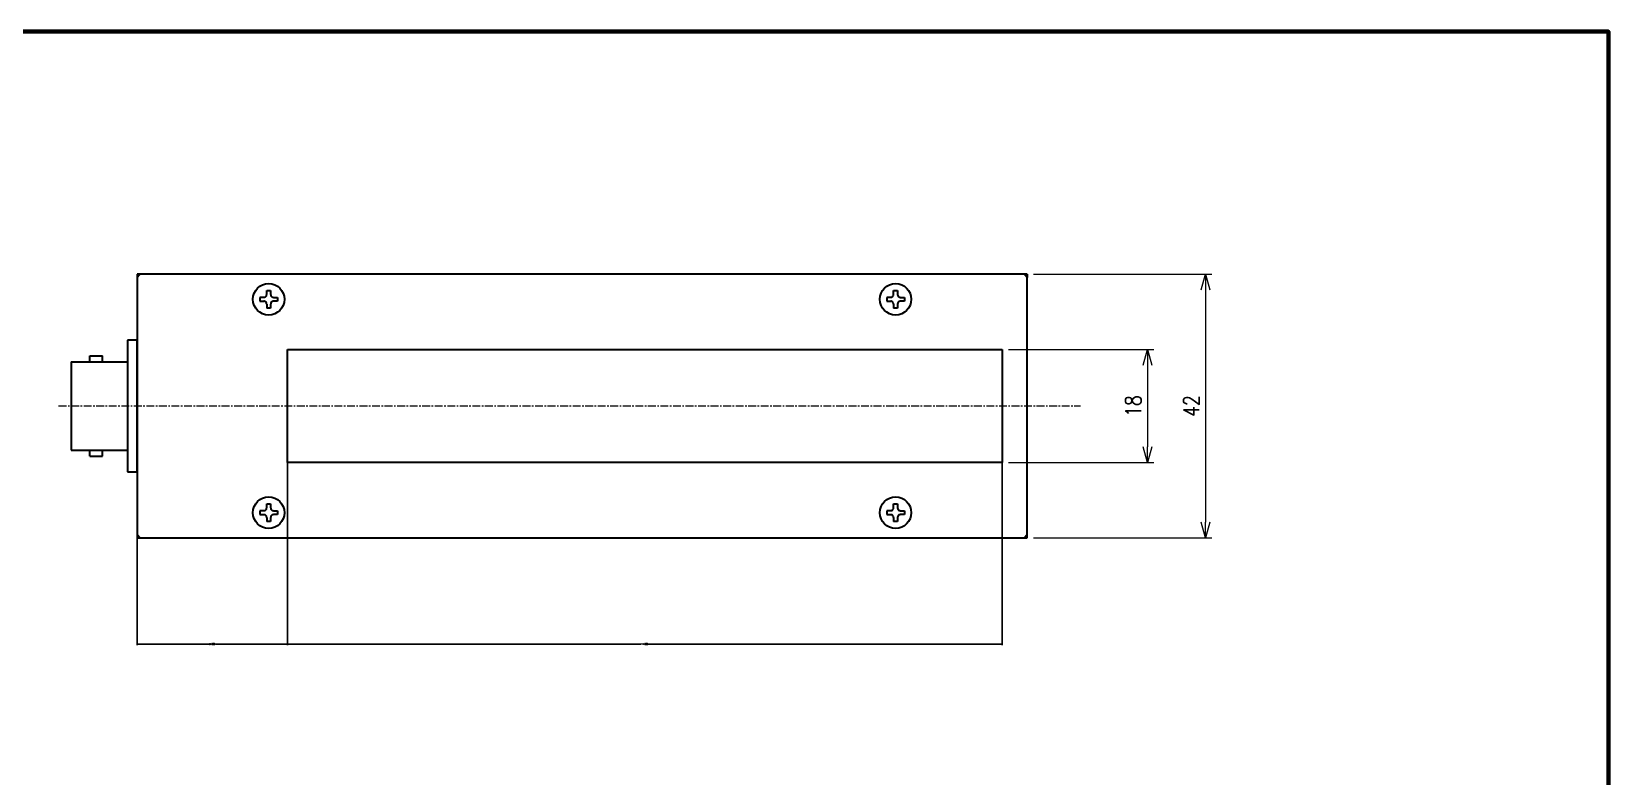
# Model space of a CAD drawing. Header units: millimetres. Extents: x 4 to 387, y 0 to 281.
# Drawn here: x 135.5 to 387, y 162.3 to 281 of the extents above; entities that cross this region are included whole.
import ezdxf

# ---------------------------------------------------------------- set-up
doc = ezdxf.new("R2010")
doc.units = ezdxf.units.MM
doc.linetypes.add('C6CONTINUOUS', pattern=[0])
doc.linetypes.add('CENTER', pattern=[2, 1.25, -0.25, 0.25, -0.25])
doc.layers.get('0').update_dxf_attribs({"lineweight": 30})
doc.layers.get('Defpoints').update_dxf_attribs({"lineweight": 9})
doc.layers.add('2KD_寸法１', color=7, linetype='Continuous', lineweight=15)
doc.layers.add('AUX', color=7, linetype='Continuous', lineweight=40)
doc.styles.get("Standard").update_dxf_attribs({"font": 'simplex.shx', "width": 0.8, "bigfont": 'extfont.shx'})
doc.dimstyles.new('KD-STD', dxfattribs={"dimscale": 0, "dimtxt": 2.5, "dimasz": 2.5, "dimexe": 1, "dimexo": 1, "dimgap": 1, "dimtad": 1, "dimdsep": 46, "dimtxsty": 'Standard', "dimblk": 'OPEN30', "dimcen": 0, "dimadec": 0, "dimazin": 0, "dimtfac": 1, "dimtmove": 0, "dimatfit": 3, "dimldrblk": 'OPEN30', "dimfxl": 1, "dimtfill": 1, "dimtolj": 1, "dimtzin": 0, "dimlwd": 15, "dimlwe": 15, "dimarcsym": 0})
doc.dimstyles.get("Standard").update_dxf_attribs({"dimtxt": 0.18, "dimasz": 0.18, "dimexe": 0.18, "dimexo": 0.0625, "dimgap": 0.09, "dimtad": 0, "dimtih": 1, "dimtoh": 1, "dimdec": 4, "dimzin": 0, "dimdsep": 46, "dimtxsty": 'Standard', "dimcen": 0.09, "dimadec": 0, "dimazin": 0, "dimtfac": 1, "dimtdec": 4, "dimtofl": 0, "dimtmove": 0, "dimatfit": 3, "dimfxl": 1, "dimtolj": 1, "dimtzin": 0, "dimarcsym": 0})

# ---------------------------------------------------------------- blocks, each defined once
blk = doc.blocks.new('_Open30')
at = {"lineweight": -2}
for p, q in [((-1, 0.27), (0, 0)), ((0, 0), (-1, -0.27)), ((0, 0), (-1, 0))]:
    blk.add_line(p, q, dxfattribs=at)
blk = doc.blocks.new('*D40')
at = {"layer": '2KD_寸法１', "color": 0, "lineweight": 15}
for p, q in [((291.29, 230.33), (314.47, 230.33)), ((313.47, 227.83), (313.47, 214.83)), ((291.29, 212.33), (314.47, 212.33))]:
    blk.add_line(p, q, dxfattribs=at)
at = {"layer": 'Defpoints', "color": 0}
for p in [(290.29, 230.33), (290.29, 212.33), (313.47, 212.33)]:
    blk.add_point(p, dxfattribs=at)
at = {"layer": '2KD_寸法１', "color": 0, "lineweight": 15, "xscale": 2.5, "yscale": 2.5, "zscale": 2.5}
for p, rotation in [((313.47, 230.33), 90), ((313.47, 212.33), 270)]:
    blk.add_blockref('_Open30', p, dxfattribs=dict(at, rotation=rotation))
at = {"layer": '2KD_寸法１', "color": 0, "insert": (311.22, 221.33), "char_height": 2.5, "attachment_point": 5, "rotation": 90, "bg_fill": 3, "box_fill_scale": 1.1, "bg_fill_color": 9, "bg_fill_true_color": 13158600, "bg_fill_transparency": 4390922}
blk.add_mtext('\\A1;18', dxfattribs=at)
blk = doc.blocks.new('*D41')
at = {"layer": '2KD_寸法１', "color": 0, "lineweight": 15}
for p, q in [((295.29, 242.33), (323.72, 242.33)), ((322.72, 239.83), (322.72, 202.83)), ((295.29, 200.33), (323.72, 200.33))]:
    blk.add_line(p, q, dxfattribs=at)
at = {"layer": 'Defpoints', "color": 0}
for p in [(294.29, 242.33), (294.29, 200.33), (322.72, 200.33)]:
    blk.add_point(p, dxfattribs=at)
at = {"layer": '2KD_寸法１', "color": 0, "lineweight": 15, "xscale": 2.5, "yscale": 2.5, "zscale": 2.5}
for p, rotation in [((322.72, 242.33), 90), ((322.72, 200.33), 270)]:
    blk.add_blockref('_Open30', p, dxfattribs=dict(at, rotation=rotation))
at = {"layer": '2KD_寸法１', "color": 0, "insert": (320.47, 221.33), "char_height": 2.5, "attachment_point": 5, "rotation": 90, "bg_fill": 3, "box_fill_scale": 1.1, "bg_fill_color": 9, "bg_fill_true_color": 13158600, "bg_fill_transparency": 4391086}
blk.add_mtext('\\A1;42', dxfattribs=at)
blk = doc.blocks.new('*D42')
at = {"layer": '2KD_寸法１', "color": 0, "lineweight": -2}
for p, q in [((176.29, 212.27), (176.29, 183.21)), ((152.29, 200.27), (152.29, 183.21)), ((152.47, 183.39), (163.77, 183.39)), ((176.11, 183.39), (164.8, 183.39))]:
    blk.add_line(p, q, dxfattribs=at)
at = {"layer": '2KD_寸法１', "color": 0}
for points in [[(152.47, 183.42), (152.47, 183.36), (152.29, 183.39)], [(176.11, 183.42), (176.11, 183.36), (176.29, 183.39)]]:
    blk.add_solid(points, dxfattribs=at)
at = {"layer": 'Defpoints', "color": 0}
for p in [(176.29, 212.33), (152.29, 200.33), (152.29, 183.39)]:
    blk.add_point(p, dxfattribs=at)
at = {"layer": '2KD_寸法１', "color": 0, "insert": (164.29, 183.39), "char_height": 0.18, "attachment_point": 5}
blk.add_mtext('\\A1;24.0000', dxfattribs=at)
blk = doc.blocks.new('*D43')
at = {"layer": '2KD_寸法１', "color": 0, "lineweight": -2}
for p, q in [((176.29, 212.27), (176.29, 183.21)), ((290.29, 212.27), (290.29, 183.21)), ((176.47, 183.39), (232.73, 183.39)), ((290.11, 183.39), (233.84, 183.39))]:
    blk.add_line(p, q, dxfattribs=at)
at = {"layer": '2KD_寸法１', "color": 0}
for points in [[(176.47, 183.42), (176.47, 183.36), (176.29, 183.39)], [(290.11, 183.42), (290.11, 183.36), (290.29, 183.39)]]:
    blk.add_solid(points, dxfattribs=at)
at = {"layer": 'Defpoints', "color": 0}
for p in [(176.29, 212.33), (290.29, 212.33), (290.29, 183.39)]:
    blk.add_point(p, dxfattribs=at)
at = {"layer": '2KD_寸法１', "color": 0, "insert": (233.29, 183.39), "char_height": 0.18, "attachment_point": 5}
blk.add_mtext('\\A1;114.0000', dxfattribs=at)
blk = doc.blocks.new('A$C395A7DA3')
at = {"linetype": 'C6CONTINUOUS'}
for p, q in [((-142, 20.5), (-141.5, 21)), ((-141.5, 21), (-142, 21)), ((-142, 21), (-142, 20.5)), ((-142, 20.5), (-141.5, 21)), ((0, 21), (-142, 21)), ((-142, 20.5), (-142, -20.5)), ((-0.5, 21), (-141.5, 21)), ((-0.5, 21), (-121.5, 21)), ((-0.5, 21), (0, 20.5)), ((-0.5, 21), (0, 20.5)), ((-0.5, 21), (0, 21)), ((0, 21), (0, 20.5)), ((0, -20.5), (0, 20.5)), ((-121.31, 17.78), (-121.31, 18.4)), ((-121.31, 18.4), (-120.69, 18.4)), ((-120.69, 18.4), (-120.69, 17.78)), ((-21.31, 17.78), (-21.31, 18.4)), ((-21.31, 18.4), (-20.69, 18.4)), ((-20.69, 18.4), (-20.69, 17.78)), ((-122.4, 17.31), (-122.4, 16.69)), ((-121.78, 17.31), (-122.4, 17.31)), ((-122.4, 16.69), (-121.78, 16.69)), ((-121.31, 16.22), (-121.31, 15.6)), ((-120.69, 15.6), (-121.31, 15.6)), ((-120.69, 16.22), (-120.69, 15.6)), ((-120.22, 17.31), (-119.6, 17.31)), ((-119.6, 16.69), (-120.22, 16.69)), ((-119.6, 17.31), (-119.6, 16.69)), ((-22.4, 17.31), (-22.4, 16.69)), ((-21.78, 17.31), (-22.4, 17.31)), ((-22.4, 16.69), (-21.78, 16.69)), ((-21.31, 16.22), (-21.31, 15.6)), ((-20.69, 15.6), (-21.31, 15.6)), ((-20.69, 16.22), (-20.69, 15.6)), ((-20.22, 17.31), (-19.6, 17.31)), ((-19.6, 16.69), (-20.22, 16.69)), ((-19.6, 17.31), (-19.6, 16.69)), ((-143.5, 10.5), (-143.5, -10.5)), ((-142, 10.5), (-143.5, 10.5)), ((-142, -10.5), (-142, 10.5)), ((-149.5, 7.05), (-149.5, 8)), ((-149.5, 8), (-147.5, 8)), ((-147.5, 7.05), (-147.5, 8)), ((-118, 9), (-4, 9)), ((-118, -9), (-118, 9)), ((-4, 9), (-4, -9)), ((-152.5, 7.05), (-143.5, 7.05)), ((-152.5, 7.05), (-152.5, -7.05)), ((-152.5, -7.05), (-143.5, -7.05)), ((-149.5, -8), (-149.5, -7.05)), ((-147.5, -8), (-147.5, -7.05)), ((-149.5, -8), (-147.5, -8)), ((-4, -9), (-118, -9)), ((-143.5, -10.5), (-142, -10.5)), ((-122.4, -16.69), (-122.4, -17.31)), ((-121.78, -16.69), (-122.4, -16.69)), ((-122.4, -17.31), (-121.78, -17.31)), ((-121.31, -16.22), (-121.31, -15.6)), ((-121.31, -15.6), (-120.69, -15.6)), ((-120.69, -15.6), (-120.69, -16.22)), ((-120.22, -16.69), (-119.6, -16.69)), ((-119.6, -17.31), (-120.22, -17.31)), ((-119.6, -16.69), (-119.6, -17.31)), ((-22.4, -16.69), (-22.4, -17.31)), ((-21.78, -16.69), (-22.4, -16.69)), ((-22.4, -17.31), (-21.78, -17.31)), ((-21.31, -16.22), (-21.31, -15.6)), ((-21.31, -15.6), (-20.69, -15.6)), ((-20.69, -15.6), (-20.69, -16.22)), ((-20.22, -16.69), (-19.6, -16.69)), ((-19.6, -17.31), (-20.22, -17.31)), ((-19.6, -16.69), (-19.6, -17.31)), ((-121.31, -17.78), (-121.31, -18.4)), ((-120.69, -18.4), (-121.31, -18.4)), ((-120.69, -17.78), (-120.69, -18.4)), ((-21.31, -17.78), (-21.31, -18.4)), ((-20.69, -18.4), (-21.31, -18.4)), ((-20.69, -17.78), (-20.69, -18.4)), ((-142, -20.5), (-142, -21)), ((-142, -20.5), (-141.5, -21)), ((-142, -21), (-141.5, -21)), ((-141.5, -21), (0, -21)), ((-0.5, -21), (0, -20.5)), ((-0.5, -21), (0, -21)), ((0, -21), (0, -20.5))]:
    blk.add_line(p, q, dxfattribs=at)
for points in [[(-121.78, 17.31), (-121.7, 17.32), (-121.62, 17.34), (-121.54, 17.37), (-121.48, 17.42), (-121.42, 17.48), (-121.37, 17.54), (-121.34, 17.62), (-121.32, 17.7), (-121.31, 17.78)], [(-120.69, 17.78), (-120.68, 17.7), (-120.66, 17.62), (-120.63, 17.54), (-120.58, 17.48), (-120.52, 17.42), (-120.46, 17.37), (-120.38, 17.34), (-120.3, 17.32), (-120.22, 17.31)], [(-21.78, 17.31), (-21.7, 17.32), (-21.62, 17.34), (-21.54, 17.37), (-21.48, 17.42), (-21.42, 17.48), (-21.37, 17.54), (-21.34, 17.62), (-21.32, 17.7), (-21.31, 17.78)], [(-20.69, 17.78), (-20.68, 17.7), (-20.66, 17.62), (-20.63, 17.54), (-20.58, 17.48), (-20.52, 17.42), (-20.46, 17.37), (-20.38, 17.34), (-20.3, 17.32), (-20.22, 17.31)], [(-121.31, 16.22), (-121.32, 16.3), (-121.34, 16.38), (-121.37, 16.46), (-121.42, 16.52), (-121.48, 16.58), (-121.54, 16.63), (-121.62, 16.66), (-121.7, 16.68), (-121.78, 16.69)], [(-120.22, 16.69), (-120.3, 16.68), (-120.38, 16.66), (-120.46, 16.63), (-120.52, 16.58), (-120.58, 16.52), (-120.63, 16.46), (-120.66, 16.38), (-120.68, 16.3), (-120.69, 16.22)], [(-21.31, 16.22), (-21.32, 16.3), (-21.34, 16.38), (-21.37, 16.46), (-21.42, 16.52), (-21.48, 16.58), (-21.54, 16.63), (-21.62, 16.66), (-21.7, 16.68), (-21.78, 16.69)], [(-20.22, 16.69), (-20.3, 16.68), (-20.38, 16.66), (-20.46, 16.63), (-20.52, 16.58), (-20.58, 16.52), (-20.63, 16.46), (-20.66, 16.38), (-20.68, 16.3), (-20.69, 16.22)], [(-121.78, -16.69), (-121.7, -16.68), (-121.62, -16.66), (-121.54, -16.63), (-121.48, -16.58), (-121.42, -16.52), (-121.37, -16.46), (-121.34, -16.38), (-121.32, -16.3), (-121.31, -16.22)], [(-121.31, -17.78), (-121.32, -17.7), (-121.34, -17.62), (-121.37, -17.54), (-121.42, -17.48), (-121.48, -17.42), (-121.54, -17.37), (-121.62, -17.34), (-121.7, -17.32), (-121.78, -17.31)], [(-120.69, -16.22), (-120.68, -16.3), (-120.66, -16.38), (-120.63, -16.46), (-120.58, -16.52), (-120.52, -16.58), (-120.46, -16.63), (-120.38, -16.66), (-120.3, -16.68), (-120.22, -16.69)], [(-120.22, -17.31), (-120.3, -17.32), (-120.38, -17.34), (-120.46, -17.37), (-120.52, -17.42), (-120.58, -17.48), (-120.63, -17.54), (-120.66, -17.62), (-120.68, -17.7), (-120.69, -17.78)], [(-21.78, -16.69), (-21.7, -16.68), (-21.62, -16.66), (-21.54, -16.63), (-21.48, -16.58), (-21.42, -16.52), (-21.37, -16.46), (-21.34, -16.38), (-21.32, -16.3), (-21.31, -16.22)], [(-21.31, -17.78), (-21.32, -17.7), (-21.34, -17.62), (-21.37, -17.54), (-21.42, -17.48), (-21.48, -17.42), (-21.54, -17.37), (-21.62, -17.34), (-21.7, -17.32), (-21.78, -17.31)], [(-20.69, -16.22), (-20.68, -16.3), (-20.66, -16.38), (-20.63, -16.46), (-20.58, -16.52), (-20.52, -16.58), (-20.46, -16.63), (-20.38, -16.66), (-20.3, -16.68), (-20.22, -16.69)], [(-20.22, -17.31), (-20.3, -17.32), (-20.38, -17.34), (-20.46, -17.37), (-20.52, -17.42), (-20.58, -17.48), (-20.63, -17.54), (-20.66, -17.62), (-20.68, -17.7), (-20.69, -17.78)]]:
    blk.add_lwpolyline(points, dxfattribs=at)
for centre in [(-121, 17), (-21, 17), (-121, -17), (-21, -17)]:
    blk.add_circle(centre, 2.5, dxfattribs=at)

msp = doc.modelspace()

# ---------------------------------------------------------------- linework, layer by layer
at = {"layer": '2KD_寸法１', "linetype": 'CENTER'}
msp.add_line((139.78616, 221.33144), (302.78616, 221.33144), dxfattribs=at)
at = {"layer": 'AUX', "lineweight": 70}
msp.add_lwpolyline([(4, 4), (387, 4), (387, 281), (4, 281)], close=True, dxfattribs=at)

# ---------------------------------------------------------------- dimensions: what is measured, and where the dimension line sits
at = {"layer": '2KD_寸法１'}
dim = msp.add_linear_dim(base=(152.28616, 183.38934), p1=(176.28616, 212.33144), p2=(152.28616, 200.33144), dimstyle='Standard', override={"dimscale": 1, "dimtix": 0, "dimtofl": 1, "dimtmove": 0, "dimatfit": 3}, dxfattribs=at)
dim.commit()
dim.dimension.update_dxf_attribs({"geometry": '*D42', "text_midpoint": (164.28616, 183.38934)})

# ---------------------------------------------------------------- next in the draw order: dimensions: what is measured, and where the dimension line sits
dim = msp.add_linear_dim(base=(313.47142, 212.33144), p1=(290.28616, 230.33144), p2=(290.28616, 212.33144), angle=90, dimstyle='KD-STD', override={"dimscale": 1}, dxfattribs=at)
dim.commit()
dim.dimension.update_dxf_attribs({"geometry": '*D40', "text_midpoint": (311.22142, 221.33144)})

# ---------------------------------------------------------------- next in the draw order: dimensions: what is measured, and where the dimension line sits
dim = msp.add_linear_dim(base=(322.72493, 200.33144), p1=(294.28616, 242.33144), p2=(294.28616, 200.33144), angle=90, dimstyle='KD-STD', override={"dimscale": 1}, dxfattribs=at)
dim.commit()
dim.dimension.update_dxf_attribs({"geometry": '*D41', "text_midpoint": (320.47493, 221.33144)})
dim = msp.add_linear_dim(base=(290.28616, 183.38934), p1=(176.28616, 212.33144), p2=(290.28616, 212.33144), dimstyle='Standard', override={"dimscale": 1, "dimtix": 0, "dimtofl": 1, "dimtmove": 0, "dimatfit": 3}, dxfattribs=at)
dim.commit()
dim.dimension.update_dxf_attribs({"geometry": '*D43', "text_midpoint": (233.28616, 183.38934)})

# ---------------------------------------------------------------- next in the draw order: block references
msp.add_blockref('A$C395A7DA3', (294.28616, 221.33144))

doc.saveas('drawing.dxf')
